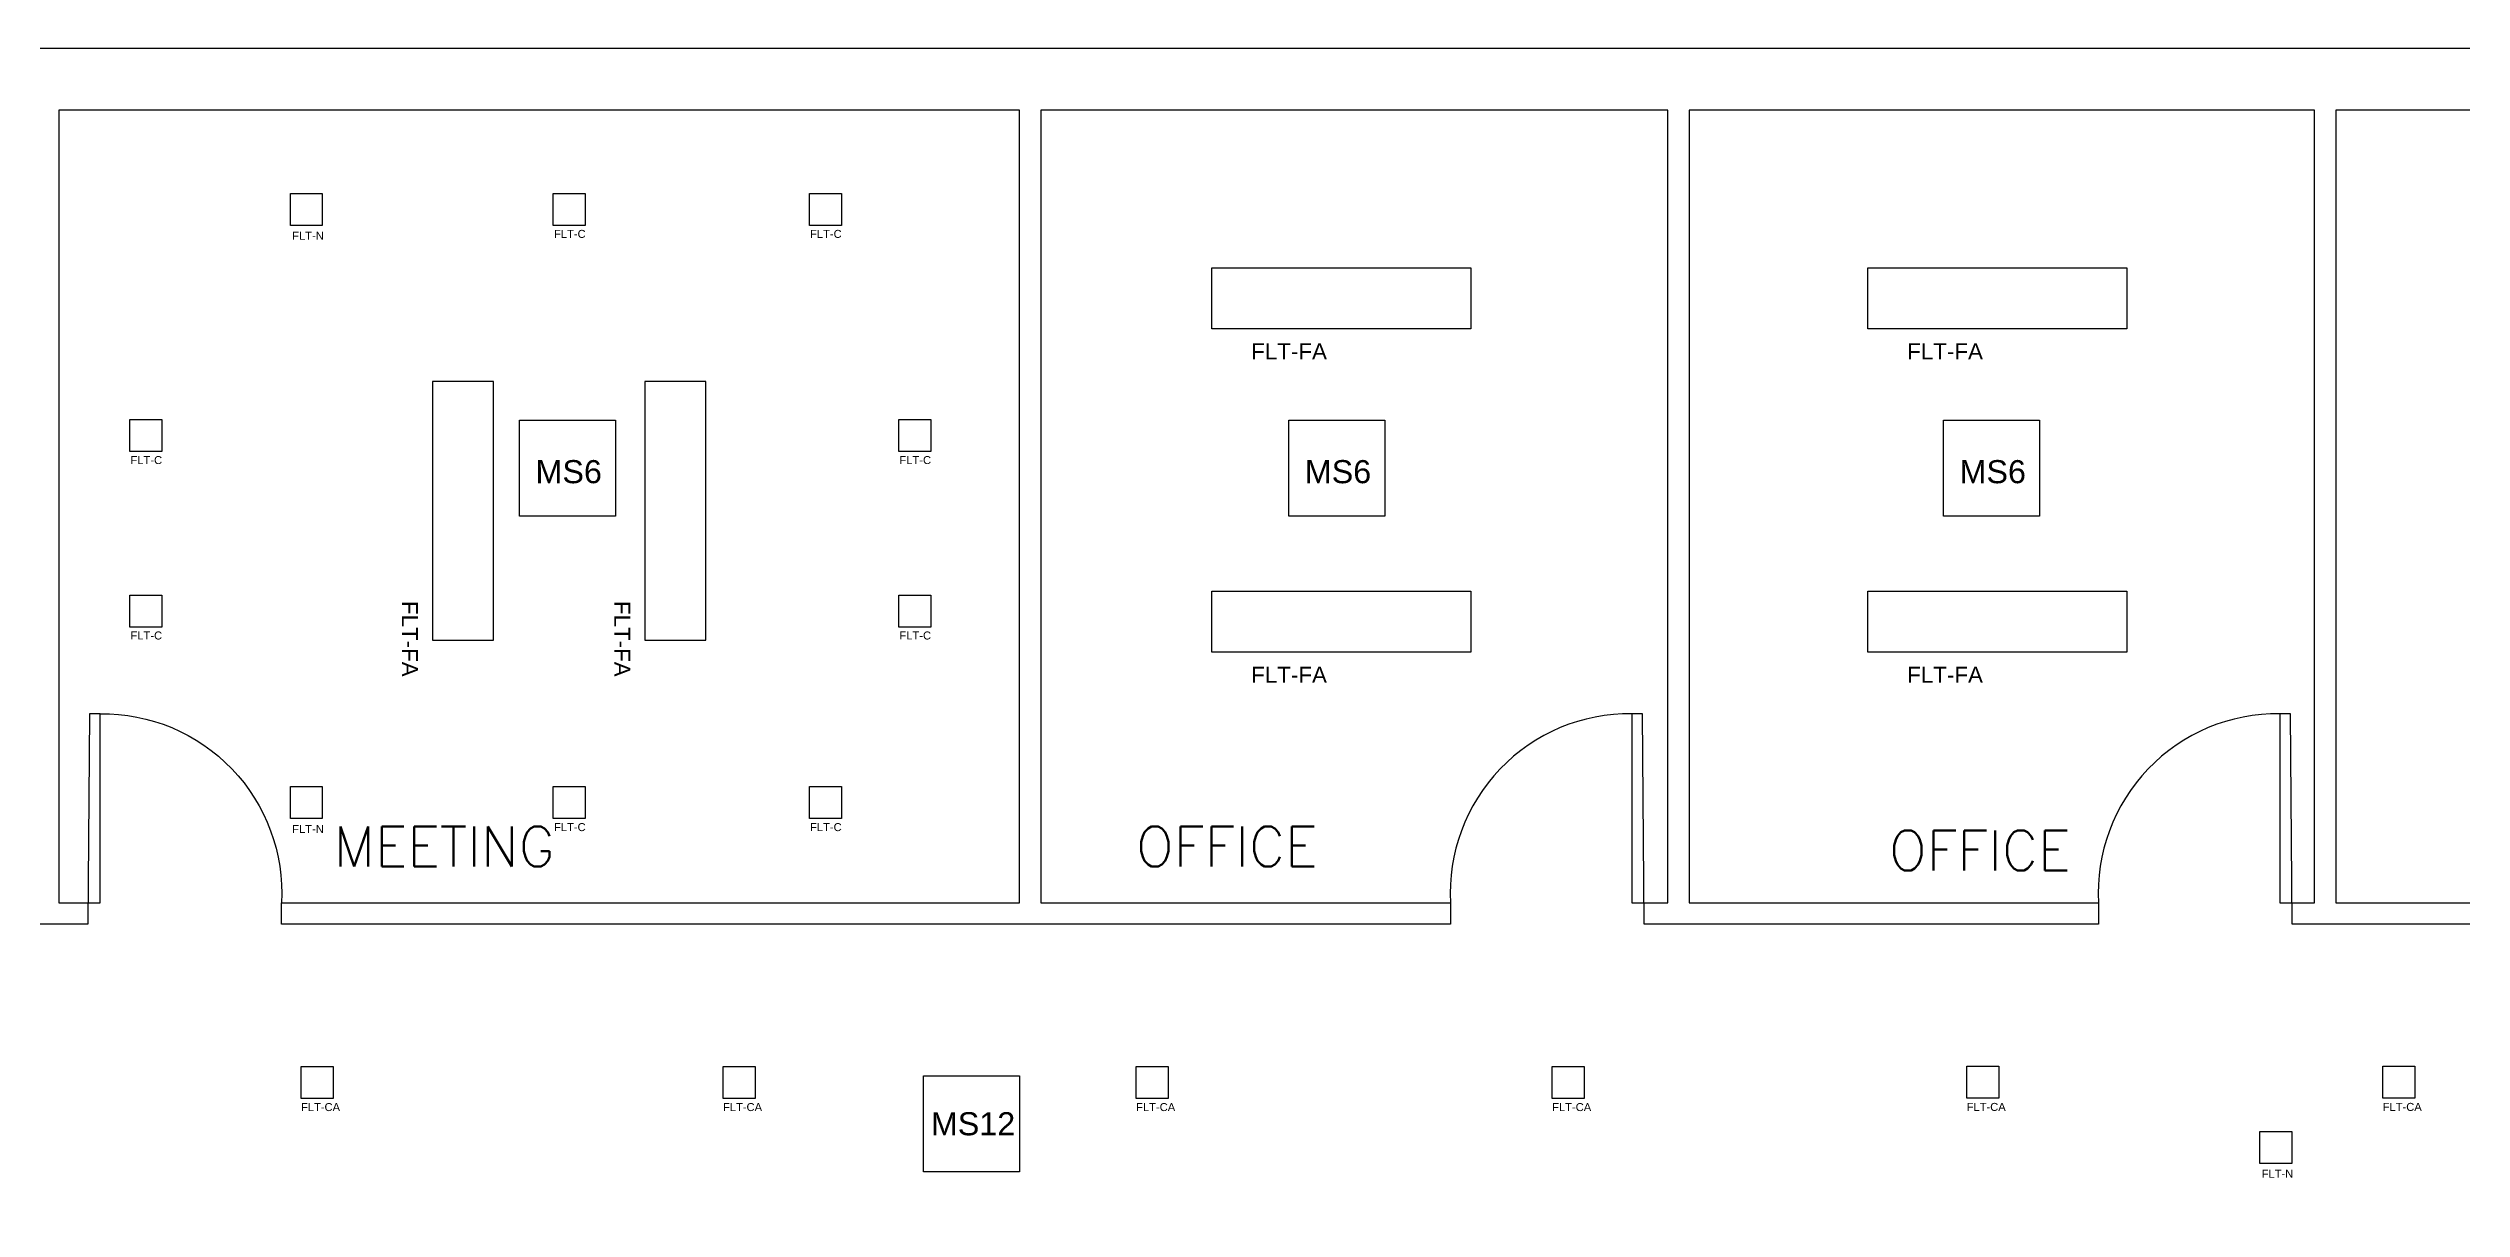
# Model space of a CAD drawing. Header units: feet. Extents: x 0 to 2574, y 0 to 1989.
# Drawn here: x 455.8 to 908.2, y 1066.3 to 1284 of the extents above; entities that cross this region are included whole.
import ezdxf
from ezdxf.enums import TextEntityAlignment as Align

# ---------------------------------------------------------------- set-up
doc = ezdxf.new("R2010")
doc.units = ezdxf.units.FT
doc.header["$MEASUREMENT"] = 0
doc.layers.get('0').update_dxf_attribs({"color": 255})
doc.layers.add('FLT-FIXTURE', color=90, linetype='Continuous')
doc.layers.add('FLT-PERIPHERALS', color=140, linetype='Continuous')
doc.styles.add('SET200', font='romans.shx', dxfattribs={"height": 200})
doc.styles.get("Standard").update_dxf_attribs({"font": 'arial.ttf'})

# ---------------------------------------------------------------- blocks, each defined once
blk = doc.blocks.new('FLT-FA')
at = {"layer": 'FLT-FIXTURE'}
blk.add_lwpolyline([(48.51, 11.46), (48.51, 0), (0, 0), (0, 11.46)], close=True, dxfattribs=at)
blk.add_attdef('FLT-FA', (7.36, -5.72), '', height=3, dxfattribs=at)
blk = doc.blocks.new('FLT-CA')
at = {"layer": 'FLT-FIXTURE'}
blk.add_lwpolyline([(0, 6), (6, 6), (6, 0), (0, 0)], close=True, dxfattribs=at)
blk.add_attdef('FLT-CA', (-0.03, -2.37), '', height=1.5, dxfattribs=at)
blk = doc.blocks.new('FLT-MS6')
at = {"layer": 'FLT-PERIPHERALS'}
blk.add_lwpolyline([(0, 18), (18, 18), (18, 0), (0, 0)], close=True, dxfattribs=at)
at = {"layer": 'FLT-PERIPHERALS', "insert": (3.01, 10.49), "char_height": 4.333, "attachment_point": 1}
blk.add_mtext_dynamic_manual_height_columns('MS6', width=17.9976, gutter_width=1, heights=[0], dxfattribs=at)
blk = doc.blocks.new('FLT-MS12')
at = {"layer": 'FLT-PERIPHERALS'}
blk.add_lwpolyline([(0, 18), (18, 18), (18, 0), (0, 0)], close=True, dxfattribs=at)
at = {"layer": 'FLT-PERIPHERALS', "insert": (1.4, 11.18), "char_height": 4.333, "attachment_point": 1}
blk.add_mtext_dynamic_manual_height_columns('MS12', width=17.9976, gutter_width=1, heights=[0], dxfattribs=at)
blk = doc.blocks.new('FLT-N')
at = {"layer": 'FLT-FIXTURE'}
blk.add_lwpolyline([(0, 6), (5.99, 6), (5.99, 0), (0, 0)], close=True, dxfattribs=at)
blk.add_attdef('FLT-N', (0.34, -2.69), '', height=1.5, dxfattribs=at)
blk = doc.blocks.new('FLT-C')
at = {"layer": 'FLT-FIXTURE'}
blk.add_lwpolyline([(0, 6), (6, 6), (6, 0), (0, 0)], close=True, dxfattribs=at)
blk.add_attdef('FLT-C', (0.12, -2.34), '', height=1.5, dxfattribs=at)
blk = doc.blocks.new('AN')
at = {"style": 'SET200'}
blk.add_attdef('AREA', text='', height=7.49, dxfattribs=at).set_placement((17.79, -9.96), align=Align.CENTER)

msp = doc.modelspace()

# ---------------------------------------------------------------- linework, layer by layer
msp.add_lwpolyline([(1478.08, 255.04), (623.05, 255.04), (623.05, 126.04), (607.05, 126.04), (607.05, 136.29), (429.55, 136.54), (429.55, 239.04), (417.05, 239.04), (417.05, 255.04), (337.05, 255.04), (337.05, 239.04), (321.05, 239.04), (321.05, 255.04), (241.05, 255.04), (241.05, 239.04), (225.05, 239.04), (225.05, 255.04), (145.05, 255.04), (145.05, 239.04), (129.05, 239.04), (129.05, 255.04), (54.61, 255.04), (54.61, 1284.04), (2518.76, 1284.04)])
for points in [[(752.67, 1159.2), (752.67, 1123.7), (759.39, 1123.7), (759.39, 1272.41), (641.88, 1272.41), (641.88, 1123.7), (718.67, 1123.7), (718.67, 1119.7), (499.48, 1119.7), (499.48, 1123.7), (637.88, 1123.7), (637.88, 1272.41), (457.76, 1272.41), (457.76, 1123.7), (465.48, 1123.7), (465.48, 1159.2, -0.434224), (499.48, 1123.7)], [(874.16, 1159.2), (874.16, 1123.7), (880.63, 1123.7), (880.63, 1272.41), (763.39, 1272.41), (763.39, 1123.7), (840.16, 1123.7), (840.16, 1119.7), (754.95, 1119.7), (754.67, 1159.2), (752.67, 1159.2, 0.434224), (718.67, 1123.7)], [(993.92, 1159.2), (993.92, 1123.7), (1001.78, 1123.7), (1001.78, 1272.41), (884.63, 1272.41), (884.63, 1123.7), (959.92, 1123.7), (959.92, 1119.7), (876.43, 1119.7), (876.16, 1159.2), (874.16, 1159.2, 0.434224), (840.16, 1123.7)], [(465.48, 1159.2), (463.48, 1159.2), (463.2, 1119.7), (447.45, 1119.7), (447.45, 1159.2), (445.45, 1159.2, 0.434224), (411.45, 1123.7)]]:
    msp.add_lwpolyline(points, format="xyb")

# ---------------------------------------------------------------- block references
for p, values in [((512.2, 1140.5), {'AREA': 'MEETING'}), ((658.92, 1140.5), {'AREA': 'OFFICE'}), ((800.09, 1139.77), {'AREA': 'OFFICE'})]:
    msp.add_blockref('AN', p).add_auto_attribs(values)
at = {"layer": 'FLT-FIXTURE'}
for name, p, values in [('FLT-N', (501.15, 1250.8), {'FLT-N': 'FLT-N'}), ('FLT-C', (550.45, 1250.8), {'FLT-C': 'FLT-C'}), ('FLT-C', (598.45, 1250.8), {'FLT-C': 'FLT-C'}), ('FLT-FA', (673.93, 1231.4), {'FLT-FA': 'FLT-FA'}), ('FLT-FA', (796.92, 1231.4), {'FLT-FA': 'FLT-FA'}), ('FLT-C', (471.05, 1208.37), {'FLT-C': 'FLT-C'}), ('FLT-C', (615.22, 1208.37), {'FLT-C': 'FLT-C'}), ('FLT-C', (471.05, 1175.46), {'FLT-C': 'FLT-C'}), ('FLT-C', (615.22, 1175.46), {'FLT-C': 'FLT-C'}), ('FLT-FA', (673.93, 1170.72), {'FLT-FA': 'FLT-FA'}), ('FLT-FA', (796.92, 1170.72), {'FLT-FA': 'FLT-FA'}), ('FLT-N', (501.15, 1139.51), {'FLT-N': 'FLT-N'}), ('FLT-C', (550.45, 1139.51), {'FLT-C': 'FLT-C'}), ('FLT-C', (598.45, 1139.51), {'FLT-C': 'FLT-C'}), ('FLT-CA', (503.16, 1087.02), {'FLT-CA': 'FLT-CA'}), ('FLT-CA', (582.28, 1087.02), {'FLT-CA': 'FLT-CA'}), ('FLT-CA', (659.74, 1087.02), {'FLT-CA': 'FLT-CA'}), ('FLT-CA', (737.74, 1087.02), {'FLT-CA': 'FLT-CA'}), ('FLT-CA', (815.45, 1087.05), {'FLT-CA': 'FLT-CA'}), ('FLT-CA', (893.45, 1087.05), {'FLT-CA': 'FLT-CA'}), ('FLT-N', (870.39, 1074.83), {'FLT-N': 'FLT-N'})]:
    msp.add_blockref(name, p, dxfattribs=at).add_auto_attribs(values)
ref = msp.add_blockref('FLT-FA', (527.78, 1172.99), dxfattribs=dict(at, xscale=-1, rotation=270))
ref.add_attrib('FLT-FA', 'FLT-FA', (522.06, 1180.35), dxfattribs={"height": 3, "rotation": 270})
ref = msp.add_blockref('FLT-FA', (567.59, 1172.99), dxfattribs=dict(at, xscale=-1, rotation=270))
ref.add_attrib('FLT-FA', 'FLT-FA', (561.87, 1180.35), dxfattribs={"height": 3, "rotation": 270})
at = {"layer": 'FLT-PERIPHERALS'}
for name, p in [('FLT-MS6', (544.1, 1196.28)), ('FLT-MS6', (688.33, 1196.28)), ('FLT-MS6', (811.09, 1196.28)), ('FLT-MS12', (619.84, 1073.26))]:
    msp.add_blockref(name, p, dxfattribs=at)

doc.saveas('drawing.dxf')
